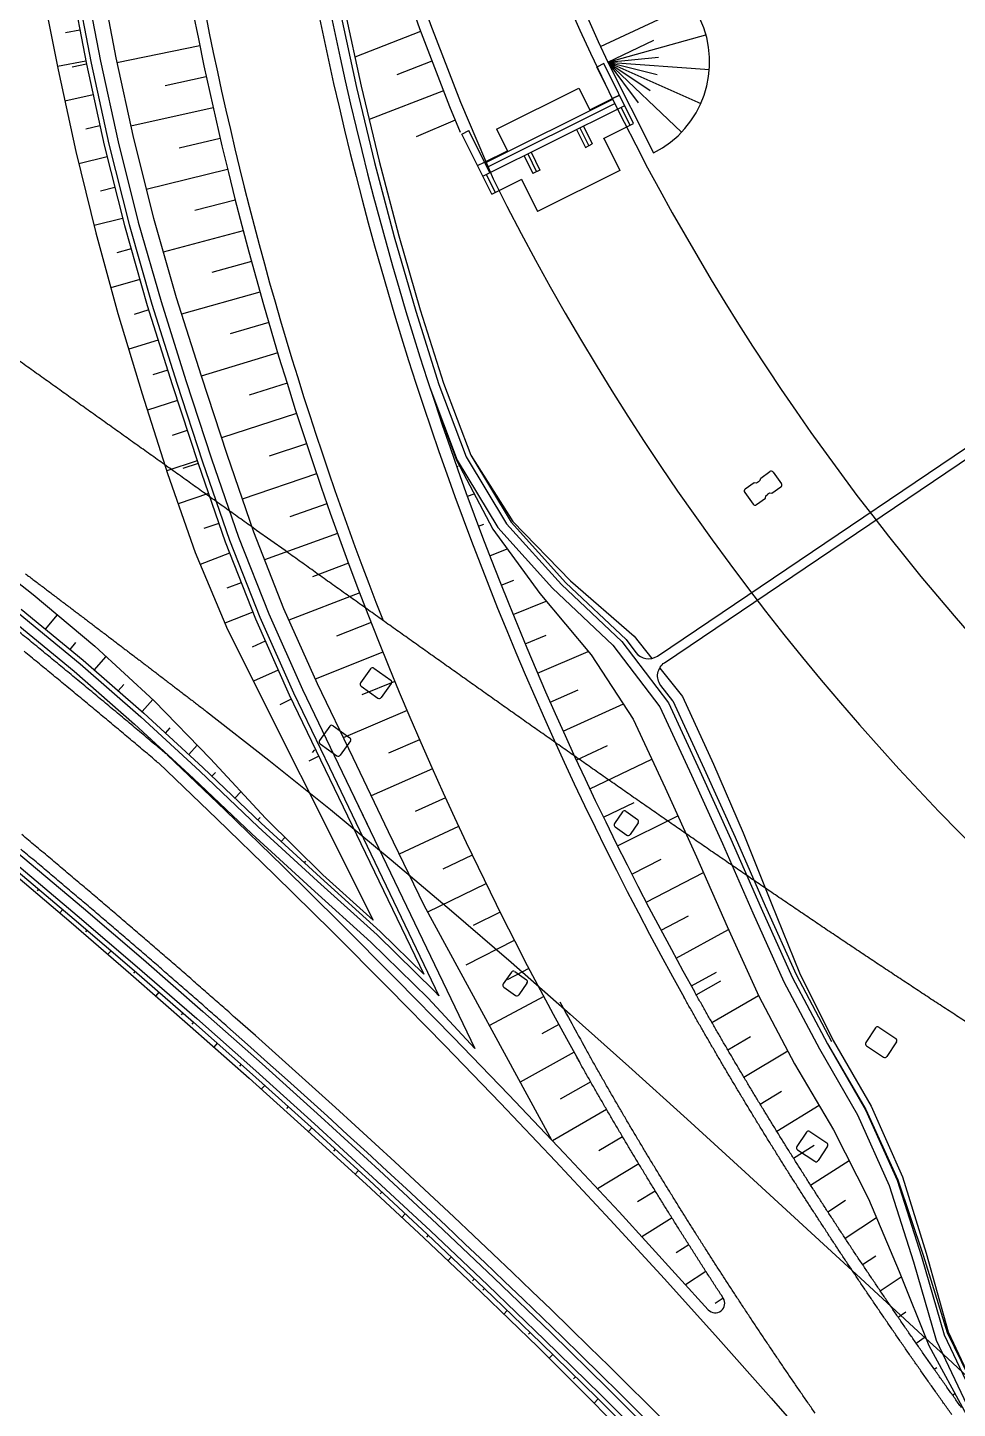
# Model space of a CAD drawing. Header units: inches. Extents: x 499362 to 502582, y 2542122 to 2545349.
# Drawn here: x 501124.7 to 501183.3, y 2543433 to 2543520.1 of the extents above; entities that cross this region are included whole.
import ezdxf

# ---------------------------------------------------------------- set-up
doc = ezdxf.new("R2010")
doc.units = ezdxf.units.IN
doc.header["$MEASUREMENT"] = 0
doc.layers.add('0-段落划分', color=2, linetype='Continuous')
doc.layers.add('桥-立柱', color=5, linetype='Continuous')

# ---------------------------------------------------------------- blocks, each defined once
blk = doc.blocks.new('A$C035667EC')
at = {"layer": '桥-立柱', "color": 1, "linetype": 'Continuous'}
for p, q in [((501161.032, 2543517.809), (501160.584, 2543517.586)), ((501162.912, 2543514.031), (501161.032, 2543517.809)), ((501161.907, 2543514.928), (501160.584, 2543517.586)), ((501154.269, 2543513.666), (501159.461, 2543516.251)), ((501159.461, 2543516.251), (501160.141, 2543514.886)), ((501153.403, 2543510.694), (501162.355, 2543515.15)), ((501153.539, 2543511.543), (501161.596, 2543515.554)), ((501153.672, 2543511.275), (501161.729, 2543515.286)), ((501160.141, 2543514.886), (501161.573, 2543515.599)), ((501161.573, 2543515.599), (501162.021, 2543515.822)), ((501162.021, 2543515.822), (501161.573, 2543515.599)), ((501162.688, 2543513.92), (501162.131, 2543515.039)), ((501152.079, 2543513.353), (501152.527, 2543513.576)), ((501153.851, 2543510.917), (501152.527, 2543513.576)), ((501154.269, 2543513.666), (501154.949, 2543512.301)), ((501159.318, 2543513.638), (501159.875, 2543512.519)), ((501159.526, 2543513.742), (501160.083, 2543512.623)), ((501159.75, 2543513.854), (501160.307, 2543512.735)), ((501161.301, 2543513.229), (501162.912, 2543514.031)), ((501153.96, 2543509.575), (501152.079, 2543513.353)), ((501159.875, 2543512.519), (501160.307, 2543512.735)), ((501161.014, 2543513.087), (501161.301, 2543513.229)), ((501161.032, 2543513.096), (501162.046, 2543511.059)), ((501153.513, 2543511.587), (501154.949, 2543512.301)), ((501156.008, 2543511.991), (501156.565, 2543510.872)), ((501156.232, 2543512.102), (501156.789, 2543510.983)), ((501156.441, 2543512.206), (501156.998, 2543511.087)), ((501153.069, 2543511.365), (501153.516, 2543511.588)), ((501154.184, 2543509.686), (501153.627, 2543510.805)), ((501156.998, 2543511.087), (501156.565, 2543510.872)), ((501162.046, 2543511.059), (501156.854, 2543508.474)), ((501153.96, 2543509.575), (501155.858, 2543510.52)), ((501155.84, 2543510.511), (501156.854, 2543508.474)), ((501170.907, 2543491.519), (501170.93, 2543491.659)), ((501170.93, 2543491.659), (501171.499, 2543492.067)), ((501171.708, 2543492.033), (501172.233, 2543491.302)), ((501169.922, 2543490.749), (501170.447, 2543490.018)), ((501170.524, 2543491.367), (501169.956, 2543490.958)), ((501170.664, 2543491.344), (501170.524, 2543491.367)), ((501170.786, 2543491.432), (501170.664, 2543491.344)), ((501170.786, 2543491.432), (501170.907, 2543491.519)), ((501172.199, 2543491.093), (501171.631, 2543490.684)), ((501170.656, 2543489.984), (501171.225, 2543490.393)), ((501171.225, 2543490.393), (501171.247, 2543490.532)), ((501171.247, 2543490.532), (501171.369, 2543490.62)), ((501171.491, 2543490.707), (501171.369, 2543490.62)), ((501171.631, 2543490.684), (501171.491, 2543490.707)), ((501146.322, 2543479.633), (501145.685, 2543478.736)), ((501146.532, 2543479.668), (501147.591, 2543478.914)), ((501147.626, 2543478.705), (501146.989, 2543477.809)), ((501145.72, 2543478.527), (501146.779, 2543477.773)), ((501143.74, 2543476.002), (501143.102, 2543475.106)), ((501143.949, 2543476.038), (501145.008, 2543475.284)), ((501145.044, 2543475.075), (501144.406, 2543474.179)), ((501143.138, 2543474.897), (501144.197, 2543474.143)), ((501162.218, 2543470.602), (501161.705, 2543469.863)), ((501162.427, 2543470.64), (501163.166, 2543470.127)), ((501163.204, 2543469.918), (501162.691, 2543469.179)), ((501161.743, 2543469.654), (501162.482, 2543469.141)), ((501155.2, 2543460.489), (501154.687, 2543459.75)), ((501155.409, 2543460.527), (501156.148, 2543460.014)), ((501154.724, 2543459.541), (501155.464, 2543459.028)), ((501156.186, 2543459.805), (501155.673, 2543459.065)), ((501178.166, 2543456.98), (501177.56, 2543456.063)), ((501178.374, 2543457.023), (501179.458, 2543456.306)), ((501179.501, 2543456.098), (501178.894, 2543455.18)), ((501177.602, 2543455.855), (501178.686, 2543455.138)), ((501173.818, 2543450.405), (501173.212, 2543449.487)), ((501174.026, 2543450.447), (501175.111, 2543449.73)), ((501173.254, 2543449.279), (501174.338, 2543448.562)), ((501175.153, 2543449.522), (501174.546, 2543448.605))]:
    blk.add_line(p, q, dxfattribs=at)
for centre, start, end in [((501171.586, 2543491.946), 35.70599, 125.70599), ((501170.043, 2543490.837), 125.70599, 215.70599), ((501172.111, 2543491.215), 305.70599, 35.70599), ((501170.569, 2543490.106), 215.70599, 305.70599), ((501146.445, 2543479.546), 54.5715, 144.5715), ((501145.807, 2543478.649), 144.5715, 234.5715), ((501147.504, 2543478.792), 324.5715, 54.5715), ((501146.866, 2543477.896), 234.5715, 324.5715), ((501143.862, 2543475.915), 54.5715, 144.5715), ((501143.225, 2543475.019), 144.5715, 234.5715), ((501144.921, 2543475.162), 324.5715, 54.5715), ((501144.284, 2543474.266), 234.5715, 324.5715), ((501161.828, 2543469.777), 145.24214, 235.24214), ((501162.341, 2543470.517), 55.24214, 145.24214), ((501163.081, 2543470.004), 325.24214, 55.24214), ((501162.567, 2543469.264), 235.24214, 325.24214), ((501155.323, 2543460.403), 55.24214, 145.24214), ((501154.81, 2543459.664), 145.24214, 235.24214), ((501156.062, 2543459.89), 325.24214, 55.24214), ((501155.549, 2543459.151), 235.24214, 325.24214), ((501178.291, 2543456.897), 56.52743, 146.52743), ((501177.685, 2543455.98), 146.52743, 236.52743), ((501179.376, 2543456.18), 326.52743, 56.52743), ((501178.769, 2543455.263), 236.52743, 326.52743), ((501173.944, 2543450.322), 56.52743, 146.52743), ((501173.337, 2543449.404), 146.52743, 236.52743), ((501175.028, 2543449.605), 326.52743, 56.52743), ((501174.421, 2543448.687), 236.52743, 326.52743)]:
    blk.add_arc(centre, 0.15, start, end, dxfattribs=at)
blk = doc.blocks.new('A$C3A006F90')
at = {"layer": '0-段落划分', "color": 2, "linetype": 'Continuous'}
for p, q in [((501160.834, 2543518.887), (501165.712, 2543521.156)), ((501127.983, 2543519.922), (501127.077, 2543519.751)), ((501149.472, 2543519.82), (501145.319, 2543518.217)), ((501161.296, 2543517.903), (501167.479, 2543519.616)), ((501135.543, 2543518.928), (501130.318, 2543517.848)), ((501161.296, 2543517.903), (501164.195, 2543519.277)), ((501128.355, 2543517.957), (501126.559, 2543517.617)), ((501128.389, 2543517.777), (501127.497, 2543517.581)), ((501150.192, 2543517.955), (501147.972, 2543517.097)), ((501161.296, 2543517.903), (501164.489, 2543518.217)), ((501161.296, 2543517.903), (501164.165, 2543512.164)), ((501161.296, 2543517.903), (501163.201, 2543515.322)), ((501161.296, 2543517.903), (501165.934, 2543513.469)), ((501161.296, 2543517.903), (501163.961, 2543516.116)), ((501161.296, 2543517.903), (501167.159, 2543515.296)), ((501161.296, 2543517.903), (501164.407, 2543517.121)), ((501161.296, 2543517.903), (501167.695, 2543517.428)), ((501135.956, 2543516.971), (501133.356, 2543516.41)), ((501150.912, 2543516.089), (501146.224, 2543514.279)), ((501128.817, 2543515.823), (501127.031, 2543515.432)), ((501136.387, 2543515.018), (501131.194, 2543513.847)), ((501129.245, 2543513.869), (501128.351, 2543513.674)), ((501151.66, 2543514.234), (501149.199, 2543513.191)), ((501136.836, 2543513.069), (501134.253, 2543512.463)), ((501129.696, 2543511.921), (501127.916, 2543511.473)), ((501137.302, 2543511.124), (501132.171, 2543509.871)), ((501130.184, 2543509.982), (501129.289, 2543509.756)), ((501137.785, 2543509.183), (501135.231, 2543508.535)), ((501130.673, 2543508.042), (501128.871, 2543507.588)), ((501138.286, 2543507.247), (501133.241, 2543505.919)), ((501131.209, 2543506.116), (501130.306, 2543505.857)), ((501138.804, 2543505.315), (501136.305, 2543504.633)), ((501131.76, 2543504.193), (501129.933, 2543503.669)), ((501139.339, 2543503.388), (501134.398, 2543501.992)), ((501132.319, 2543502.273), (501131.402, 2543501.984)), ((501139.892, 2543501.466), (501137.453, 2543500.753)), ((501132.92, 2543500.365), (501131.061, 2543499.78)), ((501140.461, 2543499.549), (501135.629, 2543498.09)), ((501133.521, 2543498.458), (501132.579, 2543498.161)), ((501141.048, 2543497.637), (501138.657, 2543496.892)), ((501134.134, 2543496.554), (501132.239, 2543495.932)), ((501150.452, 2543496.173), (501150.471, 2543496.179)), ((501141.652, 2543495.73), (501136.904, 2543494.204)), ((501134.757, 2543494.653), (501133.803, 2543494.34)), ((501151.093, 2543494.278), (501151.179, 2543494.308)), ((501142.273, 2543493.829), (501139.914, 2543493.047)), ((501135.38, 2543492.753), (501133.459, 2543492.123)), ((501135.436, 2543492.584), (501134.48, 2543492.254)), ((501142.911, 2543491.934), (501138.221, 2543490.331)), ((501151.752, 2543492.39), (501151.834, 2543492.419)), ((501136.087, 2543490.693), (501134.183, 2543490.037)), ((501143.566, 2543490.044), (501141.226, 2543489.221)), ((501152.429, 2543490.508), (501152.856, 2543490.663)), ((501136.738, 2543488.802), (501135.79, 2543488.475)), ((501144.238, 2543488.16), (501139.629, 2543486.493)), ((501153.123, 2543488.632), (501153.458, 2543488.758)), ((501137.42, 2543486.922), (501135.577, 2543486.198)), ((501153.835, 2543486.763), (501154.941, 2543487.19)), ((501144.927, 2543486.283), (501142.651, 2543485.437)), ((501138.151, 2543485.06), (501137.251, 2543484.707)), ((501154.564, 2543484.901), (501155.36, 2543485.217)), ((501145.633, 2543484.411), (501141.157, 2543482.701)), ((501155.31, 2543483.045), (501157.404, 2543483.898)), ((501125.82, 2543482.12), (501126.569, 2543483.026)), ((501138.882, 2543483.198), (501137.125, 2543482.509)), ((501146.355, 2543482.546), (501144.173, 2543481.69)), ((501127.361, 2543480.846), (501127.733, 2543481.295)), ((501139.677, 2543481.364), (501138.855, 2543480.997)), ((501156.073, 2543481.197), (501157.403, 2543481.753)), ((501128.887, 2543479.553), (501129.631, 2543480.407)), ((501147.094, 2543480.688), (501142.824, 2543478.968)), ((501156.854, 2543479.355), (501160.055, 2543480.73)), ((501140.491, 2543479.537), (501138.931, 2543478.841)), ((501130.396, 2543478.24), (501130.749, 2543478.645)), ((501147.849, 2543478.836), (501145.777, 2543477.98)), ((501131.904, 2543476.927), (501132.572, 2543477.694)), ((501141.314, 2543477.714), (501140.59, 2543477.364)), ((501157.652, 2543477.521), (501159.415, 2543478.298)), ((501148.622, 2543476.991), (501144.595, 2543475.284)), ((501158.467, 2543475.695), (501162.27, 2543477.413)), ((501133.377, 2543475.573), (501133.684, 2543475.906)), ((501149.41, 2543475.153), (501147.445, 2543474.3)), ((501134.847, 2543474.217), (501135.386, 2543474.802)), ((501142.646, 2543474.348), (501142.812, 2543474.515)), ((501159.299, 2543473.876), (501161.273, 2543474.79)), ((501143.053, 2543474.112), (501142.424, 2543473.808)), ((501150.215, 2543473.322), (501146.362, 2543471.607)), ((501160.147, 2543472.065), (501164.071, 2543473.926)), ((501136.309, 2543472.853), (501136.541, 2543473.097)), ((501137.759, 2543471.475), (501138.135, 2543471.871)), ((501151.037, 2543471.499), (501149.14, 2543470.634)), ((501161.013, 2543470.262), (501162.954, 2543471.205)), ((501139.208, 2543470.097), (501139.352, 2543470.248)), ((501161.895, 2543468.467), (501165.707, 2543470.363)), ((501140.678, 2543468.74), (501140.908, 2543468.991)), ((501151.874, 2543469.683), (501148.125, 2543467.933)), ((501142.15, 2543467.387), (501142.242, 2543467.487)), ((501152.728, 2543467.874), (501150.867, 2543466.985)), ((501162.794, 2543466.681), (501164.656, 2543467.629)), ((501163.71, 2543464.903), (501167.319, 2543466.783)), ((501125.372, 2543465.735), (501125.282, 2543465.629)), ((501153.599, 2543466.074), (501149.911, 2543464.271)), ((501126.901, 2543464.445), (501126.717, 2543464.227)), ((501154.485, 2543464.281), (501152.786, 2543463.431)), ((501164.642, 2543463.133), (501166.376, 2543464.057)), ((501128.424, 2543463.15), (501128.329, 2543463.038)), ((501165.591, 2543461.372), (501168.905, 2543463.178)), ((501155.387, 2543462.496), (501152.332, 2543460.934)), ((501129.943, 2543461.848), (501129.747, 2543461.62)), ((501131.461, 2543460.547), (501131.36, 2543460.43)), ((501156.305, 2543460.719), (501154.939, 2543460.005)), ((501166.556, 2543459.621), (501168.137, 2543460.501)), ((501166.866, 2543459.066), (501168.422, 2543459.938)), ((501132.97, 2543459.234), (501132.765, 2543458.998)), ((501157.239, 2543458.951), (501153.811, 2543457.12)), ((501167.852, 2543457.326), (501170.792, 2543459.012)), ((501134.479, 2543457.92), (501134.374, 2543457.801)), ((501135.151, 2543457.335), (501135.045, 2543457.216)), ((501158.189, 2543457.191), (501157.117, 2543456.606)), ((501136.649, 2543456.01), (501136.437, 2543455.771)), ((501168.854, 2543455.595), (501170.284, 2543456.429)), ((501159.155, 2543455.439), (501155.76, 2543453.547)), ((501169.87, 2543453.873), (501172.638, 2543455.521)), ((501138.146, 2543454.684), (501138.041, 2543454.565)), ((501139.638, 2543453.353), (501139.425, 2543453.116)), ((501160.207, 2543453.573), (501158.279, 2543452.478)), ((501160.207, 2543453.573), (501159.398, 2543453.113)), ((501170.902, 2543452.159), (501172.253, 2543452.981)), ((501141.125, 2543452.015), (501141.019, 2543451.897)), ((501161.204, 2543451.84), (501157.799, 2543449.858)), ((501161.204, 2543451.84), (501157.799, 2543449.858)), ((501171.947, 2543450.454), (501174.611, 2543452.096)), ((501142.611, 2543450.677), (501142.397, 2543450.442)), ((501162.216, 2543450.115), (501160.72, 2543449.229)), ((501144.087, 2543449.326), (501143.98, 2543449.21)), ((501173.005, 2543448.757), (501174.305, 2543449.574)), ((501163.242, 2543448.398), (501160.64, 2543446.825)), ((501174.076, 2543447.068), (501176.505, 2543448.622)), ((501145.562, 2543447.976), (501145.349, 2543447.743)), ((501147.032, 2543446.619), (501146.924, 2543446.504)), ((501164.282, 2543446.689), (501163.164, 2543446.004)), ((501175.159, 2543445.386), (501176.284, 2543446.115)), ((501148.496, 2543445.257), (501148.282, 2543445.027)), ((501165.335, 2543444.989), (501163.431, 2543443.798)), ((501176.254, 2543443.713), (501178.233, 2543445.017)), ((501149.959, 2543443.894), (501149.852, 2543443.78)), ((501166.4, 2543443.296), (501165.604, 2543442.792)), ((501151.412, 2543442.519), (501151.197, 2543442.292)), ((501177.359, 2543442.046), (501178.186, 2543442.599)), ((501152.865, 2543441.145), (501152.758, 2543441.031)), ((501167.478, 2543441.611), (501166.185, 2543440.777)), ((501178.475, 2543440.386), (501179.792, 2543441.277)), ((501153.502, 2543440.542), (501153.394, 2543440.429)), ((501168.566, 2543439.934), (501168.061, 2543439.603)), ((501154.943, 2543439.155), (501154.724, 2543438.928)), ((501179.601, 2543438.733), (501180.077, 2543439.06)), ((501156.384, 2543437.769), (501156.274, 2543437.654)), ((501180.737, 2543437.087), (501181.316, 2543437.49)), ((501157.82, 2543436.376), (501157.588, 2543436.139)), ((501181.881, 2543435.447), (501182.051, 2543435.566)), ((501159.249, 2543434.977), (501159.127, 2543434.852)), ((501160.679, 2543433.578), (501160.417, 2543433.315)), ((501183.034, 2543433.813), (501183.183, 2543433.918))]:
    blk.add_line(p, q, dxfattribs=at)
at = {"layer": '0-段落划分', "color": 2, "flags": 128}
for points in [[(501140.923, 2543487.083), (501140.027, 2543487.721), (501139.132, 2543488.36, -0.000001), (501138.236, 2543488.999, -0.000002), (501137.34, 2543489.638, -0.000002), (501136.445, 2543490.277, -0.000003), (501135.549, 2543490.916, -0.000003), (501134.653, 2543491.555, -0.000004), (501133.758, 2543492.194, -0.000004), (501132.862, 2543492.833, -0.000005), (501131.966, 2543493.472, -0.000005), (501131.071, 2543494.111, -0.000006), (501130.175, 2543494.75, -0.000006), (501129.279, 2543495.389, -0.000007), (501128.383, 2543496.027, -0.000007), (501127.488, 2543496.666, -0.000007), (501126.592, 2543497.305, -0.000008), (501125.696, 2543497.944, -0.000008), (501124.8, 2543498.582, -0.000009), (501123.904, 2543499.221, -0.000009), (501123.008, 2543499.86, -0.00001), (501122.112, 2543500.498, -0.00001), (501121.216, 2543501.137, -0.000011), (501120.32, 2543501.776, -0.000011), (501119.424, 2543502.414, -0.000012), (501118.528, 2543503.053, -0.000012), (501117.632, 2543503.691, -0.000013)], [(501133.443, 2543474.239, -0.000144), (501133.148, 2543474.488, -0.000209), (501132.718, 2543474.851, -0.000208), (501132.288, 2543475.213, -0.000207), (501131.857, 2543475.575, -0.000206), (501131.426, 2543475.936, -0.000205), (501130.994, 2543476.297, -0.000204), (501130.563, 2543476.658, -0.000203), (501130.131, 2543477.018, -0.000202), (501129.699, 2543477.378, -0.0002), (501129.266, 2543477.738, -0.000199), (501128.834, 2543478.097, -0.000198), (501128.401, 2543478.456, -0.000197), (501127.968, 2543478.815, -0.000196), (501127.534, 2543479.173, -0.000195), (501127.101, 2543479.531, -0.000194), (501126.667, 2543479.888, -0.000193), (501126.233, 2543480.245, -0.000192), (501125.798, 2543480.602, -0.000191), (501125.364, 2543480.959, -0.00019), (501124.929, 2543481.315, -0.000188), (501124.494, 2543481.671, -0.000187), (501124.058, 2543482.026, -0.000186)], [(501132.96, 2543473.666, -0.000144), (501132.665, 2543473.915, -0.000209), (501132.235, 2543474.277, -0.000208), (501131.805, 2543474.639, -0.000207), (501131.375, 2543475, -0.000205), (501130.944, 2543475.361, -0.000204), (501130.513, 2543475.722, -0.000203), (501130.082, 2543476.082, -0.000202), (501129.65, 2543476.442, -0.000201), (501129.219, 2543476.802, -0.0002), (501128.787, 2543477.161, -0.000199), (501128.355, 2543477.52, -0.000198), (501127.922, 2543477.879, -0.000197), (501127.49, 2543478.237, -0.000196), (501127.057, 2543478.595, -0.000195), (501126.623, 2543478.952, -0.000193), (501126.19, 2543479.309, -0.000192), (501125.756, 2543479.666, -0.000191), (501125.322, 2543480.023, -0.00019), (501124.888, 2543480.379, -0.000189), (501124.454, 2543480.734, -0.000188)], [(501137.784, 2543457.615, -0.000231), (501137.368, 2543457.983, -0.000229), (501136.951, 2543458.349, -0.000228), (501136.535, 2543458.715, -0.000227), (501136.118, 2543459.081, -0.000226), (501135.7, 2543459.446, -0.000225), (501135.283, 2543459.811, -0.000224), (501134.865, 2543460.176, -0.000223), (501134.446, 2543460.54, -0.000222), (501134.028, 2543460.904, -0.000221), (501133.609, 2543461.268, -0.00022), (501133.19, 2543461.631, -0.000219), (501132.77, 2543461.994, -0.000218), (501132.35, 2543462.356, -0.000217), (501131.93, 2543462.718, -0.000216), (501131.509, 2543463.08, -0.000215), (501131.088, 2543463.441, -0.000214), (501130.667, 2543463.802, -0.000213), (501130.246, 2543464.163, -0.000212), (501129.824, 2543464.523, -0.000211), (501129.402, 2543464.883, -0.00021), (501128.979, 2543465.242, -0.000208), (501128.557, 2543465.601, -0.000207), (501128.134, 2543465.96, -0.000206), (501127.71, 2543466.319, -0.000205), (501127.287, 2543466.677, -0.000204), (501126.863, 2543467.035, -0.000203), (501126.439, 2543467.392, -0.000202), (501126.014, 2543467.749, -0.000201), (501125.589, 2543468.106, -0.0002), (501125.164, 2543468.462, -0.000199), (501124.739, 2543468.819, -0.000198), (501124.313, 2543469.174, -0.000197)], [(501137.288, 2543457.052, -0.00023), (501136.872, 2543457.42, -0.000229), (501136.456, 2543457.786, -0.000228), (501136.04, 2543458.152, -0.000227), (501135.623, 2543458.517, -0.000226), (501135.207, 2543458.882, -0.000224), (501134.789, 2543459.246, -0.000223), (501134.372, 2543459.611, -0.000222), (501133.954, 2543459.974, -0.000221), (501133.536, 2543460.338, -0.00022), (501133.118, 2543460.701, -0.000219), (501132.699, 2543461.064, -0.000218), (501132.28, 2543461.426, -0.000217), (501131.86, 2543461.788, -0.000216), (501131.441, 2543462.15, -0.000215), (501131.021, 2543462.511, -0.000214), (501130.6, 2543462.872, -0.000213), (501130.179, 2543463.232, -0.000212), (501129.758, 2543463.592, -0.000211), (501129.337, 2543463.952, -0.00021), (501128.915, 2543464.312, -0.000209), (501128.494, 2543464.671, -0.000208), (501128.071, 2543465.03, -0.000207), (501127.649, 2543465.388, -0.000206), (501127.226, 2543465.746, -0.000205), (501126.803, 2543466.104, -0.000204), (501126.379, 2543466.461, -0.000203), (501125.956, 2543466.818, -0.000202), (501125.531, 2543467.175, -0.000201), (501125.107, 2543467.532, -0.0002), (501124.682, 2543467.888, -0.000199), (501124.258, 2543468.243, -0.000198)], [(501184.319, 2543457.073, 0.000452), (501183.398, 2543457.672, 0.000443), (501182.478, 2543458.273, 0.000433), (501181.559, 2543458.875, 0.000424), (501180.642, 2543459.478, 0.000414), (501179.725, 2543460.084, 0.000405), (501178.809, 2543460.69, 0.000395), (501177.894, 2543461.299, 0.000386), (501176.98, 2543461.908, 0.000376), (501176.067, 2543462.52, 0.000367), (501175.155, 2543463.132, 0.000357), (501174.244, 2543463.746, 0.000348), (501173.333, 2543464.361, 0.000338), (501172.424, 2543464.978, 0.000329), (501171.515, 2543465.595, 0.000319), (501170.607, 2543466.214, 0.00031), (501169.7, 2543466.834, 0.0003), (501168.793, 2543467.456, 0.000291), (501167.887, 2543468.078, 0.000281), (501166.982, 2543468.701, 0.000272), (501166.077, 2543469.326, 0.000262), (501165.173, 2543469.951, 0.000253), (501164.27, 2543470.577, 0.000243), (501163.367, 2543471.205, 0.000234), (501162.465, 2543471.833, 0.000224), (501161.564, 2543472.462, 0.000215), (501160.663, 2543473.091, 0.000205), (501159.762, 2543473.722, 0.000196), (501158.862, 2543474.353, 0.000186), (501157.962, 2543474.985, 0.000176), (501157.063, 2543475.618, 0.000167), (501156.164, 2543476.251, 0.000157), (501155.266, 2543476.885, 0.000148), (501154.368, 2543477.52, 0.000138), (501153.47, 2543478.155, 0.000129), (501152.572, 2543478.791, 0.000119), (501151.675, 2543479.427, 0.00011), (501150.778, 2543480.063, 0.0001), (501149.882, 2543480.7, 0.000091), (501148.985, 2543481.337, 0.000081), (501148.089, 2543481.975, 0.000072), (501147.193, 2543482.612, 0.000062), (501146.297, 2543483.25, 0.000053), (501145.401, 2543483.889, 0.000043), (501144.505, 2543484.527, 0.000033), (501143.61, 2543485.166, 0.000024), (501142.714, 2543485.805, 0.000014), (501141.819, 2543486.444, 0.000005), (501140.923, 2543487.083, 0.000005)], [(501124.548, 2543485.621, 0.000027), (501124.814, 2543485.42, 0.000027), (501125.08, 2543485.219, 0.000028), (501125.345, 2543485.018, 0.000029), (501125.611, 2543484.818, 0.00003), (501125.876, 2543484.617, 0.00003), (501126.142, 2543484.416, 0.000031), (501126.407, 2543484.215, 0.000032), (501126.672, 2543484.014, 0.000033), (501126.938, 2543483.813, 0.000033), (501127.203, 2543483.613, 0.000034), (501127.468, 2543483.412, 0.000035), (501127.733, 2543483.211, 0.000036), (501127.999, 2543483.01, 0.000036), (501128.264, 2543482.809, 0.000037), (501128.529, 2543482.608, 0.000038), (501128.794, 2543482.407, 0.000039), (501129.059, 2543482.206, 0.000039), (501129.324, 2543482.004, 0.00004), (501129.589, 2543481.803, 0.000041), (501129.853, 2543481.602, 0.000042), (501130.118, 2543481.401, 0.000042), (501130.383, 2543481.2, 0.000043), (501130.648, 2543480.998, 0.000044), (501130.912, 2543480.797, 0.000045), (501131.177, 2543480.595, 0.000045), (501131.442, 2543480.394, 0.000046), (501131.706, 2543480.193, 0.000047), (501131.971, 2543479.991, 0.000048), (501132.235, 2543479.789, 0.000048), (501132.499, 2543479.588, 0.000049), (501132.764, 2543479.386, 0.00005), (501133.028, 2543479.185, 0.000051), (501133.292, 2543478.983, 0.000051), (501133.556, 2543478.781, 0.000052), (501133.821, 2543478.579, 0.000053), (501134.085, 2543478.377, 0.000053), (501134.349, 2543478.175, 0.000054), (501134.613, 2543477.974, 0.000055), (501134.877, 2543477.771, 0.000056), (501135.14, 2543477.569, 0.000056), (501135.404, 2543477.367, 0.000057), (501135.668, 2543477.165, 0.000058), (501135.932, 2543476.963, 0.00001), (501135.977, 2543476.928, 0.00001)], [(501182.991, 2543432.578, 0.000206), (501182.784, 2543432.869, 0.000209), (501182.577, 2543433.161, 0.000211), (501182.37, 2543433.452, 0.000213), (501182.164, 2543433.743, 0.000215), (501181.958, 2543434.035, 0.000217), (501181.752, 2543434.327, 0.00022), (501181.546, 2543434.619, 0.000222), (501181.341, 2543434.911, 0.000224), (501181.136, 2543435.203, 0.000226), (501180.931, 2543435.496, 0.000228), (501180.727, 2543435.788, 0.00023), (501180.523, 2543436.081, 0.000233), (501180.319, 2543436.374, 0.000235), (501180.116, 2543436.667, 0.000237), (501179.912, 2543436.96, 0.000239), (501179.709, 2543437.253, 0.000241), (501179.507, 2543437.547, 0.000243), (501179.305, 2543437.841, 0.000246), (501179.103, 2543438.134, 0.000248), (501178.901, 2543438.429, 0.00025), (501178.7, 2543438.723, 0.000252), (501178.499, 2543439.017, 0.000254), (501178.298, 2543439.312, 0.000256), (501178.098, 2543439.606, 0.000259), (501177.898, 2543439.901, 0.000261), (501177.698, 2543440.196, 0.000263), (501177.499, 2543440.492, 0.000265), (501177.3, 2543440.787, 0.000267), (501177.101, 2543441.083, 0.000269), (501176.903, 2543441.379, 0.000272), (501176.705, 2543441.675, 0.000274), (501176.508, 2543441.971, 0.000276), (501176.31, 2543442.267, 0.000278), (501176.113, 2543442.564, 0.00028), (501175.917, 2543442.861, 0.000282), (501175.721, 2543443.158, 0.000285), (501175.525, 2543443.455, 0.000287), (501175.33, 2543443.752, 0.000289), (501175.135, 2543444.05, 0.000291), (501174.94, 2543444.347, 0.000293), (501174.746, 2543444.645, 0.000295), (501174.552, 2543444.944, 0.000297), (501174.359, 2543445.242, 0.0003), (501174.166, 2543445.54, 0.000302), (501173.973, 2543445.839, 0.000304), (501173.781, 2543446.138, 0.000306), (501173.589, 2543446.437, 0.000308), (501173.397, 2543446.737, 0.00031), (501173.206, 2543447.036, 0.000312), (501173.015, 2543447.336, 0.000315), (501172.825, 2543447.636, 0.000317), (501172.635, 2543447.936, 0.000319), (501172.446, 2543448.237, 0.000321), (501172.257, 2543448.538, 0.000323), (501172.068, 2543448.838, 0.000325), (501171.88, 2543449.139, 0.000327), (501171.692, 2543449.441, 0.000329), (501171.505, 2543449.742, 0.000332), (501171.318, 2543450.044, 0.000334), (501171.132, 2543450.346, 0.000336), (501170.946, 2543450.648, 0.000338), (501170.76, 2543450.951, 0.00034), (501170.575, 2543451.253, 0.000342), (501170.39, 2543451.556, 0.000344), (501170.206, 2543451.859, 0.000346), (501170.022, 2543452.163, 0.000349), (501169.839, 2543452.466, 0.000351), (501169.656, 2543452.77, 0.000353), (501169.474, 2543453.074, 0.000355), (501169.292, 2543453.378, 0.000357), (501169.111, 2543453.683, 0.000359), (501168.93, 2543453.987, 0.000361), (501168.749, 2543454.292, 0.000363), (501168.569, 2543454.598, 0.000365), (501168.39, 2543454.903, 0.000368), (501168.211, 2543455.209, 0.00037), (501168.032, 2543455.515, 0.000372), (501167.854, 2543455.821, 0.000374), (501167.676, 2543456.127, 0.000376), (501167.499, 2543456.434, 0.000378), (501167.323, 2543456.741, 0.00038), (501167.147, 2543457.048, 0.000382), (501166.971, 2543457.355, 0.000384), (501166.796, 2543457.663, 0.000387), (501166.622, 2543457.971, 0.000389), (501166.448, 2543458.279, 0.000391), (501166.274, 2543458.587, 0.000401), (501166.098, 2543458.902, 0.000401)], [(501183.602, 2543433.014, 0.000206), (501183.395, 2543433.304, 0.000208), (501183.189, 2543433.595, 0.00021), (501182.982, 2543433.886, 0.000212), (501182.776, 2543434.177, 0.000214), (501182.571, 2543434.468, 0.000217), (501182.365, 2543434.759, 0.000219), (501182.16, 2543435.05, 0.000221), (501181.955, 2543435.342, 0.000223), (501181.75, 2543435.634, 0.000225), (501181.546, 2543435.925, 0.000227), (501181.342, 2543436.217, 0.00023), (501181.138, 2543436.51, 0.000232), (501180.935, 2543436.802, 0.000234), (501180.732, 2543437.094, 0.000236), (501180.529, 2543437.387, 0.000238), (501180.327, 2543437.68, 0.00024), (501180.124, 2543437.973, 0.000242), (501179.923, 2543438.266, 0.000245), (501179.721, 2543438.559, 0.000247), (501179.52, 2543438.852, 0.000249), (501179.319, 2543439.146, 0.000251), (501179.118, 2543439.44, 0.000253), (501178.918, 2543439.734, 0.000255), (501178.718, 2543440.028, 0.000258), (501178.519, 2543440.322, 0.00026), (501178.32, 2543440.616, 0.000262), (501178.121, 2543440.911, 0.000264), (501177.922, 2543441.206, 0.000266), (501177.724, 2543441.501, 0.000268), (501177.526, 2543441.796, 0.00027), (501177.329, 2543442.091, 0.000272), (501177.132, 2543442.387, 0.000275), (501176.935, 2543442.682, 0.000277), (501176.739, 2543442.978, 0.000279), (501176.543, 2543443.274, 0.000281), (501176.347, 2543443.571, 0.000283), (501176.152, 2543443.867, 0.000285), (501175.957, 2543444.164, 0.000287), (501175.762, 2543444.46, 0.00029), (501175.568, 2543444.757, 0.000292), (501175.374, 2543445.055, 0.000294), (501175.181, 2543445.352, 0.000296), (501174.988, 2543445.65, 0.000298), (501174.796, 2543445.947, 0.0003), (501174.603, 2543446.245, 0.000302), (501174.412, 2543446.543, 0.000304), (501174.22, 2543446.842, 0.000306), (501174.029, 2543447.14, 0.000309), (501173.839, 2543447.439, 0.000311), (501173.649, 2543447.738, 0.000313), (501173.459, 2543448.037, 0.000315), (501173.269, 2543448.337, 0.000317), (501173.081, 2543448.636, 0.000319), (501172.892, 2543448.936, 0.000321), (501172.704, 2543449.236, 0.000323), (501172.516, 2543449.537, 0.000325), (501172.329, 2543449.837, 0.000328), (501172.142, 2543450.138, 0.00033), (501171.956, 2543450.439, 0.000332), (501171.77, 2543450.74, 0.000334), (501171.585, 2543451.041, 0.000336), (501171.4, 2543451.342, 0.000338), (501171.215, 2543451.644, 0.00034), (501171.031, 2543451.946, 0.000342), (501170.847, 2543452.248, 0.000344), (501170.664, 2543452.551, 0.000346), (501170.481, 2543452.853, 0.000349), (501170.299, 2543453.156, 0.000351), (501170.117, 2543453.459, 0.000353), (501169.936, 2543453.763, 0.000355), (501169.755, 2543454.066, 0.000357), (501169.575, 2543454.37, 0.000359), (501169.395, 2543454.674, 0.000361), (501169.215, 2543454.978, 0.000363), (501169.037, 2543455.283, 0.000365), (501168.858, 2543455.587, 0.000367), (501168.68, 2543455.892, 0.000369), (501168.503, 2543456.197, 0.000372), (501168.326, 2543456.503, 0.000374), (501168.149, 2543456.808, 0.000376), (501167.973, 2543457.114, 0.000378), (501167.798, 2543457.42, 0.00038), (501167.623, 2543457.727, 0.000382), (501167.448, 2543458.033, 0.000384), (501167.274, 2543458.34, 0.000386), (501167.101, 2543458.647, 0.000388), (501166.928, 2543458.954, 0.0004), (501166.752, 2543459.269, 0.0004)], [(501168.566, 2543439.934), (501168.45, 2543440.111, 0.000309), (501168.251, 2543440.417, 0.000311), (501168.052, 2543440.723, 0.000313), (501167.853, 2543441.029, 0.000316), (501167.655, 2543441.336, 0.000318), (501167.457, 2543441.643, 0.000321), (501167.26, 2543441.95, 0.000323), (501167.063, 2543442.257, 0.000325), (501166.866, 2543442.565, 0.000328), (501166.669, 2543442.873, 0.00033), (501166.473, 2543443.181, 0.000333), (501166.278, 2543443.49, 0.000335), (501166.082, 2543443.799, 0.000337), (501165.887, 2543444.108, 0.00034), (501165.693, 2543444.417, 0.000342), (501165.499, 2543444.727, 0.000345), (501165.305, 2543445.037, 0.000347), (501165.112, 2543445.347, 0.000349), (501164.919, 2543445.657, 0.000352), (501164.726, 2543445.968, 0.000354), (501164.534, 2543446.279, 0.000356), (501164.343, 2543446.591, 0.000359), (501164.152, 2543446.902, 0.000361), (501163.961, 2543447.214, 0.000364), (501163.77, 2543447.527, 0.000366), (501163.58, 2543447.839, 0.000368), (501163.391, 2543448.152, 0.000371), (501163.202, 2543448.465, 0.000373), (501163.013, 2543448.779, 0.000376), (501162.825, 2543449.092, 0.000378), (501162.637, 2543449.406, 0.00038), (501162.45, 2543449.721, 0.000383), (501162.263, 2543450.035, 0.000385), (501162.077, 2543450.35, 0.000388), (501161.891, 2543450.666, 0.00039), (501161.705, 2543450.981, 0.000393), (501161.52, 2543451.297, 0.000395), (501161.336, 2543451.613, 0.000397), (501161.152, 2543451.93, 0.0004), (501160.968, 2543452.247, 0.000402), (501160.785, 2543452.564, 0.000405), (501160.602, 2543452.881, 0.000407), (501160.42, 2543453.199, 0.000409), (501160.238, 2543453.517, 0.000412), (501160.057, 2543453.835, 0.000414), (501159.877, 2543454.154, 0.000417), (501159.696, 2543454.473, 0.000419), (501159.517, 2543454.792, 0.000415), (501159.34, 2543455.107, 0.000415)], [(501174.364, 2543432.677, 0.000246), (501174.157, 2543432.975, 0.000248), (501173.95, 2543433.274, 0.000251), (501173.744, 2543433.574, 0.000253), (501173.538, 2543433.873, 0.000255), (501173.332, 2543434.173, 0.000258), (501173.126, 2543434.473, 0.00026), (501172.921, 2543434.773, 0.000262), (501172.715, 2543435.073, 0.000265), (501172.511, 2543435.374, 0.000267), (501172.306, 2543435.675, 0.00027), (501172.102, 2543435.976, 0.000272), (501171.898, 2543436.277, 0.000274), (501171.695, 2543436.579, 0.000277), (501171.491, 2543436.88, 0.000279), (501171.289, 2543437.182, 0.000281), (501171.086, 2543437.485, 0.000284), (501170.884, 2543437.787, 0.000286), (501170.682, 2543438.09, 0.000288), (501170.48, 2543438.393, 0.000291), (501170.279, 2543438.696, 0.000293), (501170.078, 2543439, 0.000295), (501169.877, 2543439.304, 0.000298), (501169.677, 2543439.608, 0.0003), (501169.477, 2543439.912, 0.000302), (501169.278, 2543440.216, 0.000305), (501169.078, 2543440.521, 0.000307), (501168.88, 2543440.826, 0.00031), (501168.681, 2543441.131, 0.000312), (501168.483, 2543441.437, 0.000314), (501168.285, 2543441.743, 0.000317), (501168.088, 2543442.049, 0.000319), (501167.891, 2543442.355, 0.000321), (501167.694, 2543442.662, 0.000324), (501167.498, 2543442.969, 0.000326), (501167.302, 2543443.276, 0.000328), (501167.106, 2543443.583, 0.000331), (501166.911, 2543443.891, 0.000333), (501166.716, 2543444.199, 0.000335), (501166.522, 2543444.507, 0.000338), (501166.328, 2543444.816, 0.00034), (501166.135, 2543445.125, 0.000343), (501165.941, 2543445.434, 0.000345), (501165.749, 2543445.743, 0.000347), (501165.556, 2543446.053, 0.00035), (501165.364, 2543446.363, 0.000352), (501165.173, 2543446.673, 0.000354), (501164.982, 2543446.983, 0.000357), (501164.791, 2543447.294, 0.000359), (501164.601, 2543447.605, 0.000362), (501164.411, 2543447.917, 0.000364), (501164.222, 2543448.228, 0.000366), (501164.033, 2543448.54, 0.000369), (501163.844, 2543448.852, 0.000371), (501163.656, 2543449.165, 0.000373), (501163.468, 2543449.478, 0.000376), (501163.281, 2543449.791, 0.000378), (501163.094, 2543450.104, 0.000381), (501162.908, 2543450.418, 0.000383), (501162.722, 2543450.732, 0.000385), (501162.537, 2543451.046, 0.000388), (501162.352, 2543451.361, 0.00039), (501162.168, 2543451.676, 0.000392), (501161.984, 2543451.991, 0.000395), (501161.8, 2543452.306, 0.000397), (501161.617, 2543452.622, 0.0004), (501161.435, 2543452.938, 0.000402), (501161.253, 2543453.255, 0.000404), (501161.071, 2543453.571, 0.000407), (501160.89, 2543453.888, 0.000409), (501160.709, 2543454.206, 0.000411), (501160.529, 2543454.523, 0.000414), (501160.35, 2543454.841, 0.000416), (501160.171, 2543455.16, 0.000414), (501159.994, 2543455.475, 0.000414)]]:
    blk.add_lwpolyline(points, format="xyb", dxfattribs=at)
for points in [[(501140.894, 2543560.845), (501141.462, 2543555.689), (501142.198, 2543550.546), (501143.101, 2543545.421), (501144.171, 2543540.321), (501145.407, 2543535.25), (501146.808, 2543530.214), (501148.374, 2543525.218), (501150.103, 2543520.267), (501151.994, 2543515.368), (501154.046, 2543510.525)], [(501141.13, 2543552.716), (501141.457, 2543550.427), (501142.364, 2543545.279), (501143.439, 2543540.155), (501144.681, 2543535.06), (501146.089, 2543530.001), (501147.662, 2543524.982), (501149.399, 2543520.009), (501151.299, 2543515.087), (501151.977, 2543513.487)], [(501135.977, 2543476.928), (501139.906, 2543473.865), (501143.789, 2543470.746), (501147.627, 2543467.578), (501151.426, 2543464.366), (501155.188, 2543461.118), (501158.918, 2543457.838), (501162.619, 2543454.534), (501166.296, 2543451.211), (501169.953, 2543447.875), (501173.596, 2543444.53), (501177.233, 2543441.182), (501180.873, 2543437.838)], [(501133.477, 2543474.209), (501137.143, 2543470.707), (501140.785, 2543467.174), (501144.399, 2543463.612), (501147.981, 2543460.02), (501151.532, 2543456.401), (501155.051, 2543452.754), (501158.538, 2543449.079), (501161.992, 2543445.377), (501167.619, 2543439.204)], [(501132.958, 2543473.667), (501136.623, 2543470.167), (501140.261, 2543466.638), (501143.87, 2543463.08), (501147.448, 2543459.493), (501150.995, 2543455.878), (501154.509, 2543452.235), (501157.991, 2543448.565), (501161.441, 2543444.868), (501164.858, 2543441.143), (501168.243, 2543437.392), (501171.594, 2543433.615), (501174.911, 2543429.812)]]:
    blk.add_lwpolyline(points, dxfattribs=at)
at = {"layer": '0-段落划分', "color": 2, "linetype": 'Continuous', "flags": 128}
for points in [[(501126.598, 2543543.856), (501127.114, 2543538.689), (501127.733, 2543533.534), (501128.453, 2543528.39), (501129.284, 2543523.263), (501130.25, 2543518.159), (501130.25, 2543518.159)], [(501122.639, 2543543.504), (501123.17, 2543538.248), (501123.838, 2543533.008), (501124.644, 2543527.787), (501125.574, 2543522.589), (501126.6, 2543517.41), (501126.6, 2543517.41)], [(501124.707, 2543543.688), (501125.227, 2543538.478), (501125.851, 2543533.279), (501126.577, 2543528.093), (501127.415, 2543522.923), (501128.389, 2543517.777), (501128.389, 2543517.777)], [(501125.005, 2543543.714), (501125.525, 2543538.511), (501126.148, 2543533.32), (501126.873, 2543528.14), (501127.71, 2543522.977), (501128.683, 2543517.837), (501128.683, 2543517.837)], [(501125.005, 2543543.714), (501125.525, 2543538.511), (501126.148, 2543533.32), (501126.873, 2543528.14), (501127.71, 2543522.977), (501128.683, 2543517.837), (501128.683, 2543517.837)], [(501125.603, 2543543.768), (501126.121, 2543538.578), (501126.743, 2543533.4), (501127.466, 2543528.234), (501128.3, 2543523.084), (501129.271, 2543517.958), (501129.271, 2543517.958)], [(501125.603, 2543543.768), (501126.121, 2543538.578), (501126.743, 2543533.4), (501127.466, 2543528.234), (501128.3, 2543523.084), (501129.271, 2543517.958), (501129.271, 2543517.958)], [(501144.395, 2543521.061), (501145.427, 2543516.305), (501146.567, 2543511.573), (501147.814, 2543506.869), (501149.168, 2543502.194), (501150.628, 2543497.551), (501150.628, 2543497.551)], [(501144.395, 2543521.061), (501145.427, 2543516.305), (501146.567, 2543511.573), (501147.814, 2543506.869), (501149.168, 2543502.194), (501150.628, 2543497.551), (501150.628, 2543497.551)], [(501144.688, 2543521.121), (501145.719, 2543516.371), (501146.858, 2543511.647), (501148.104, 2543506.949), (501149.456, 2543502.281), (501150.914, 2543497.644), (501150.914, 2543497.644)], [(501144.688, 2543521.121), (501145.719, 2543516.371), (501146.858, 2543511.647), (501148.104, 2543506.949), (501149.456, 2543502.281), (501150.914, 2543497.644), (501150.914, 2543497.644)], [(501128.389, 2543517.777), (501129.51, 2543512.66), (501130.789, 2543507.581), (501132.232, 2543502.547), (501133.806, 2543497.554), (501135.436, 2543492.584), (501135.436, 2543492.584)], [(501128.683, 2543517.837), (501129.802, 2543512.727), (501131.08, 2543507.654), (501132.522, 2543502.627), (501134.093, 2543497.641), (501135.721, 2543492.677), (501135.721, 2543492.677)], [(501128.683, 2543517.837), (501129.802, 2543512.727), (501131.08, 2543507.654), (501132.522, 2543502.627), (501134.093, 2543497.641), (501135.721, 2543492.677), (501135.721, 2543492.677)], [(501129.271, 2543517.958), (501130.387, 2543512.861), (501131.661, 2543507.801), (501133.1, 2543502.787), (501134.667, 2543497.815), (501136.291, 2543492.863), (501136.291, 2543492.863)], [(501129.271, 2543517.958), (501130.387, 2543512.861), (501131.661, 2543507.801), (501133.1, 2543502.787), (501134.667, 2543497.815), (501136.291, 2543492.863), (501136.291, 2543492.863)], [(501130.25, 2543518.159), (501131.362, 2543513.084), (501132.631, 2543508.047), (501134.063, 2543503.055), (501135.624, 2543498.104), (501137.242, 2543493.174), (501137.242, 2543493.174)], [(501126.6, 2543517.41), (501127.724, 2543512.251), (501128.985, 2543507.124), (501130.383, 2543502.034), (501131.903, 2543496.98), (501133.513, 2543491.955), (501133.513, 2543491.955)], [(501104.947, 2543499.726), (501108.953, 2543496.645), (501112.973, 2543493.575), (501117.011, 2543490.521), (501121.045, 2543487.454), (501125.028, 2543484.314), (501125.028, 2543484.314)], [(501150.058, 2543497.365), (501151.786, 2543492.799), (501154.337, 2543488.55), (501157.802, 2543484.714), (501161.609, 2543481.113), (501164.561, 2543477.224), (501164.561, 2543477.224)], [(501150.058, 2543497.365), (501151.739, 2543492.782), (501154.03, 2543488.434), (501156.995, 2543484.388), (501160.231, 2543480.519), (501162.895, 2543476.461), (501162.895, 2543476.461)], [(501150.628, 2543497.551), (501152.352, 2543492.998), (501154.899, 2543488.763), (501158.358, 2543484.939), (501162.16, 2543481.351), (501165.106, 2543477.474), (501165.106, 2543477.474)], [(501150.628, 2543497.551), (501152.352, 2543492.998), (501154.899, 2543488.763), (501158.358, 2543484.939), (501162.16, 2543481.351), (501165.106, 2543477.474), (501165.106, 2543477.474)], [(501150.914, 2543497.644), (501152.652, 2543493.104), (501155.293, 2543488.912), (501158.935, 2543485.172), (501162.946, 2543481.689), (501164.071, 2543480.284)], [(501135.436, 2543492.584), (501137.139, 2543487.639), (501139.05, 2543482.77), (501141.179, 2543477.994), (501149.688, 2543460.369)], [(501135.721, 2543492.677), (501137.422, 2543487.738), (501139.33, 2543482.876), (501141.457, 2543478.106), (501143.727, 2543473.407), (501144.169, 2543472.483)], [(501135.721, 2543492.677), (501137.422, 2543487.738), (501139.33, 2543482.876), (501141.457, 2543478.106), (501143.727, 2543473.407), (501150.631, 2543458.998)], [(501136.291, 2543492.863), (501137.988, 2543487.938), (501139.891, 2543483.089), (501142.014, 2543478.331), (501144.278, 2543473.644), (501146.102, 2543469.838)], [(501136.291, 2543492.863), (501137.988, 2543487.938), (501139.891, 2543483.089), (501142.014, 2543478.331), (501144.278, 2543473.644), (501152.886, 2543455.682)], [(501137.242, 2543493.174), (501138.931, 2543488.27), (501140.827, 2543483.442), (501142.941, 2543478.706), (501145.196, 2543474.04), (501147.432, 2543469.376), (501147.432, 2543469.376)], [(501133.513, 2543491.955), (501135.252, 2543486.974), (501137.294, 2543482.107), (501146.487, 2543463.771)], [(501125.028, 2543484.314), (501128.922, 2543481.061), (501132.659, 2543477.614), (501136.211, 2543473.95), (501139.682, 2543470.198), (501143.308, 2543466.63), (501143.308, 2543466.63)], [(501124.089, 2543483.162), (501127.992, 2543479.935), (501131.815, 2543476.606), (501135.544, 2543473.166), (501139.225, 2543469.668), (501142.961, 2543466.234), (501142.961, 2543466.234)], [(501124.089, 2543483.162), (501127.992, 2543479.935), (501131.815, 2543476.606), (501135.544, 2543473.166), (501139.225, 2543469.668), (501142.961, 2543466.234), (501142.961, 2543466.234)], [(501124.279, 2543483.395), (501128.183, 2543480.166), (501132.008, 2543476.836), (501135.739, 2543473.394), (501139.421, 2543469.895), (501143.158, 2543466.46), (501143.158, 2543466.46)], [(501123.71, 2543482.697), (501127.61, 2543479.472), (501131.43, 2543476.146), (501135.156, 2543472.708), (501138.833, 2543469.214), (501142.565, 2543465.783), (501142.565, 2543465.783)], [(501123.71, 2543482.697), (501127.61, 2543479.472), (501131.43, 2543476.146), (501135.156, 2543472.708), (501138.833, 2543469.214), (501142.565, 2543465.783), (501142.565, 2543465.783)], [(501164.557, 2543479.677), (501165.995, 2543477.881), (501165.995, 2543477.881)], [(501165.995, 2543477.881), (501167.961, 2543473.607), (501169.831, 2543469.278), (501171.582, 2543464.868), (501173.368, 2543460.445), (501175.508, 2543456.182), (501175.508, 2543456.182)], [(501164.561, 2543477.224), (501166.555, 2543472.924), (501168.517, 2543468.602), (501170.43, 2543464.241), (501172.397, 2543459.889), (501174.635, 2543455.658), (501174.635, 2543455.658)], [(501164.561, 2543477.224), (501166.555, 2543472.924), (501168.517, 2543468.602), (501170.43, 2543464.241), (501172.397, 2543459.889), (501174.635, 2543455.658), (501174.635, 2543455.658)], [(501165.106, 2543477.474), (501167.095, 2543473.186), (501169.05, 2543468.876), (501170.957, 2543464.528), (501172.917, 2543460.187), (501175.149, 2543455.967), (501175.149, 2543455.967)], [(501165.106, 2543477.474), (501167.095, 2543473.186), (501169.05, 2543468.876), (501170.957, 2543464.528), (501172.917, 2543460.187), (501175.149, 2543455.967), (501175.149, 2543455.967)], [(501165.379, 2543477.599), (501167.365, 2543473.317), (501169.317, 2543469.013), (501171.22, 2543464.671), (501173.178, 2543460.336), (501175.406, 2543456.121), (501175.406, 2543456.121)], [(501162.895, 2543476.461), (501164.907, 2543472.123), (501166.888, 2543467.764), (501168.82, 2543463.366), (501170.807, 2543458.978), (501173.065, 2543454.714), (501173.065, 2543454.714)], [(501116.133, 2543473.392), (501119.984, 2543470.234), (501123.813, 2543467.051), (501127.618, 2543463.841), (501131.397, 2543460.602), (501135.151, 2543457.335), (501135.151, 2543457.335)], [(501116.322, 2543473.625), (501120.175, 2543470.466), (501124.005, 2543467.281), (501127.812, 2543464.069), (501131.593, 2543460.83), (501135.349, 2543457.561), (501135.349, 2543457.561)], [(501116.322, 2543473.625), (501120.175, 2543470.466), (501124.005, 2543467.281), (501127.812, 2543464.069), (501131.593, 2543460.83), (501135.349, 2543457.561), (501135.349, 2543457.561)], [(501116.701, 2543474.09), (501120.557, 2543470.928), (501124.39, 2543467.741), (501128.2, 2543464.526), (501131.986, 2543461.284), (501135.744, 2543458.012), (501135.744, 2543458.012)], [(501116.701, 2543474.09), (501120.557, 2543470.928), (501124.39, 2543467.741), (501128.2, 2543464.526), (501131.986, 2543461.284), (501135.744, 2543458.012), (501135.744, 2543458.012)], [(501115.968, 2543473.19), (501119.817, 2543470.032), (501123.638, 2543466.843), (501127.431, 2543463.621), (501131.196, 2543460.369), (501134.94, 2543457.096), (501134.94, 2543457.096)], [(501147.432, 2543469.376), (501149.668, 2543464.716), (501157.737, 2543449.923)], [(501143.158, 2543466.46), (501146.934, 2543463.067), (501149.688, 2543460.369)], [(501143.308, 2543466.63), (501146.487, 2543463.771)], [(501142.565, 2543465.783), (501146.335, 2543462.395), (501149.958, 2543458.845), (501152.886, 2543455.682)], [(501142.565, 2543465.783), (501146.335, 2543462.395), (501149.958, 2543458.845), (501152.886, 2543455.682)], [(501142.961, 2543466.234), (501146.735, 2543462.843), (501150.361, 2543459.289), (501150.631, 2543458.998)], [(501142.961, 2543466.234), (501146.735, 2543462.843), (501150.361, 2543459.289), (501150.631, 2543458.998)], [(501135.744, 2543458.012), (501139.476, 2543454.709), (501143.18, 2543451.376), (501146.856, 2543448.012), (501150.504, 2543444.618), (501154.123, 2543441.193), (501154.123, 2543441.193)], [(501135.744, 2543458.012), (501139.476, 2543454.709), (501143.18, 2543451.376), (501146.856, 2543448.012), (501150.504, 2543444.618), (501154.123, 2543441.193), (501154.123, 2543441.193)], [(501134.94, 2543457.096), (501138.665, 2543453.8), (501142.362, 2543450.474), (501146.032, 2543447.119), (501149.674, 2543443.733), (501153.287, 2543440.316), (501153.287, 2543440.316)], [(501135.151, 2543457.335), (501138.877, 2543454.038), (501142.575, 2543450.71), (501146.246, 2543447.351), (501149.888, 2543443.962), (501153.502, 2543440.542), (501153.502, 2543440.542)], [(501135.349, 2543457.561), (501139.077, 2543454.262), (501142.777, 2543450.932), (501146.449, 2543447.571), (501150.093, 2543444.18), (501153.709, 2543440.759), (501153.709, 2543440.759)], [(501135.349, 2543457.561), (501139.077, 2543454.262), (501142.777, 2543450.932), (501146.449, 2543447.571), (501150.093, 2543444.18), (501153.709, 2543440.759), (501153.709, 2543440.759)], [(501175.149, 2543455.967), (501177.557, 2543451.822), (501179.591, 2543447.404), (501181.189, 2543442.642), (501182.704, 2543437.755), (501184.887, 2543433.279), (501184.887, 2543433.279)], [(501175.149, 2543455.967), (501177.55, 2543451.818), (501179.546, 2543447.375), (501181.071, 2543442.562), (501182.502, 2543437.614), (501184.643, 2543433.105), (501184.643, 2543433.105)], [(501175.149, 2543455.967), (501177.55, 2543451.818), (501179.546, 2543447.375), (501181.071, 2543442.562), (501182.502, 2543437.614), (501184.643, 2543433.105), (501184.643, 2543433.105)], [(501175.508, 2543456.182), (501177.901, 2543452.038), (501179.878, 2543447.592), (501181.371, 2543442.765), (501182.766, 2543437.798), (501184.887, 2543433.279), (501184.887, 2543433.279)], [(501174.635, 2543455.658), (501177.042, 2543451.499), (501179.044, 2543447.047), (501180.574, 2543442.227), (501182.01, 2543437.272), (501184.155, 2543432.756), (501184.155, 2543432.756)], [(501174.635, 2543455.658), (501177.042, 2543451.499), (501179.044, 2543447.047), (501180.574, 2543442.227), (501182.01, 2543437.272), (501184.155, 2543432.756), (501184.155, 2543432.756)], [(501173.065, 2543454.714), (501175.526, 2543450.547), (501177.739, 2543446.196), (501179.659, 2543441.609), (501181.536, 2543436.942), (501183.911, 2543432.581), (501183.911, 2543432.581)], [(501154.123, 2543441.193), (501157.714, 2543437.738), (501161.276, 2543434.254), (501164.809, 2543430.739), (501168.312, 2543427.196), (501170.214, 2543425.248)], [(501154.123, 2543441.193), (501157.714, 2543437.738), (501161.276, 2543434.254), (501164.809, 2543430.739), (501168.312, 2543427.196), (501170.214, 2543425.248)], [(501153.287, 2543440.316), (501156.864, 2543436.862), (501160.384, 2543433.35), (501163.846, 2543429.78), (501167.278, 2543426.183), (501169.162, 2543424.226)], [(501153.502, 2543440.542), (501157.087, 2543437.092), (501160.644, 2543433.613), (501164.171, 2543430.104), (501167.669, 2543426.566), (501169.568, 2543424.62)], [(501153.709, 2543440.759), (501157.296, 2543437.308), (501160.855, 2543433.827), (501164.384, 2543430.316), (501167.883, 2543426.776), (501169.783, 2543424.829)], [(501153.709, 2543440.759), (501157.296, 2543437.308), (501160.855, 2543433.827), (501164.384, 2543430.316), (501167.883, 2543426.776), (501169.783, 2543424.829)]]:
    blk.add_lwpolyline(points, dxfattribs=at)
for points in [[(501150.914, 2543497.644), (501152.635, 2543493.098), (501155.179, 2543488.869), (501158.636, 2543485.051), (501162.436, 2543481.47), (501163.056, 2543480.654, 0.39779), (501164.411, 2543480.43), (501219.724, 2543517.765)], [(501165.379, 2543477.599), (501165.379, 2543477.599), (501164.632, 2543478.581, -0.43083), (501164.869, 2543480.015), (501219.8, 2543517.093)]]:
    blk.add_lwpolyline(points, format="xyb", dxfattribs=at)
at = {"layer": '0-段落划分', "color": 2}
for centre, radius, start, end in [((501299.783, 2543583.53), 154, 138.40031, 289.75385), ((501299.783, 2543583.53), 153.25, 138.40031, 205.35579), ((501354.174, 2543564.104), 223.25, 180.89578, 209.31605), ((501354.174, 2543564.104), 222.5, 180.89578, 201.46892), ((501354.174, 2543564.104), 215.5, 183.50013, 209.22181), ((501354.174, 2543564.104), 214.75, 183.50013, 209.22181), ((501299.783, 2543583.53), 163, 206.60816, 289.75385), ((501354.174, 2543564.104), 222.5, 208.29638, 209.22278), ((500741.344, 2543008.576), 598.25, 27.836312, 48.560029), ((500741.344, 2543008.576), 599, 27.836312, 48.560029), ((501168.064, 2543439.605), 0.6, 222.05752, 33.16381), ((500833.571, 2543058.922), 514, 11.63997, 47.49258)]:
    blk.add_arc(centre, radius, start, end, dxfattribs=at)
at = {"layer": '0-段落划分', "color": 2, "linetype": 'Continuous'}
blk.add_arc((501161.296, 2543517.903), 6.416, 296.55525, 25.35579, dxfattribs=at)
blk.add_blockref('A$C035667EC', (0, 0), dxfattribs=at)

msp = doc.modelspace()

# ---------------------------------------------------------------- block references
at = {"layer": '0-段落划分'}
msp.add_blockref('A$C3A006F90', (0, 0), dxfattribs=at)

doc.saveas('drawing.dxf')
